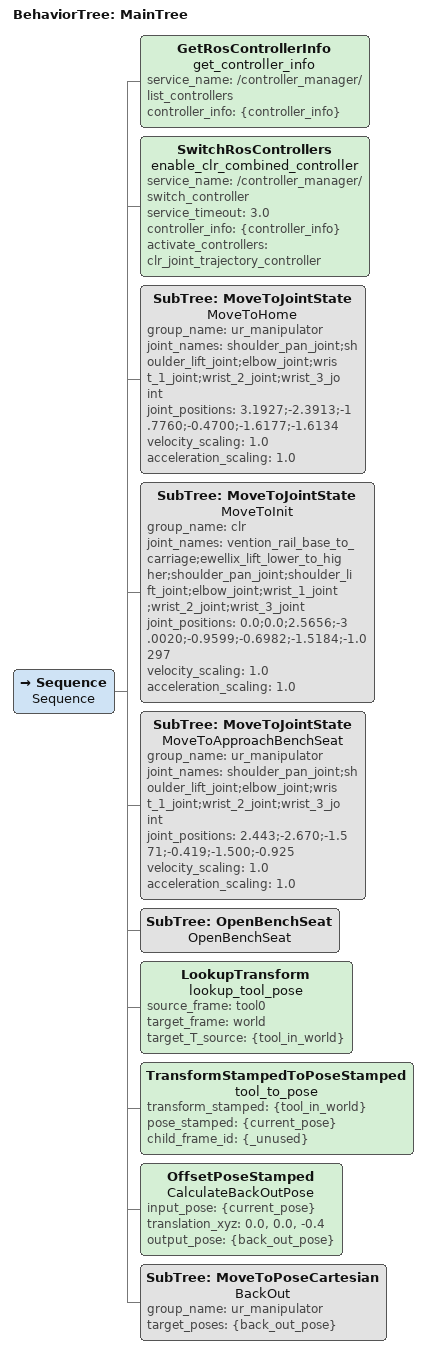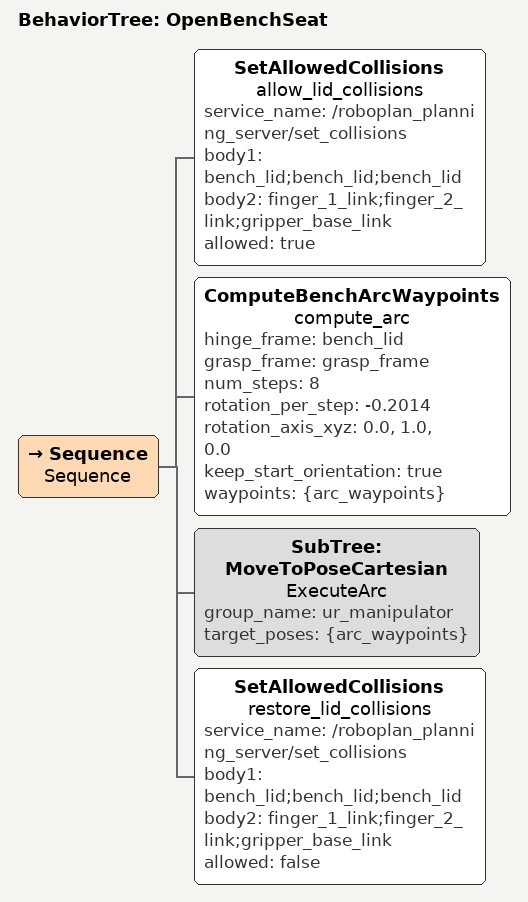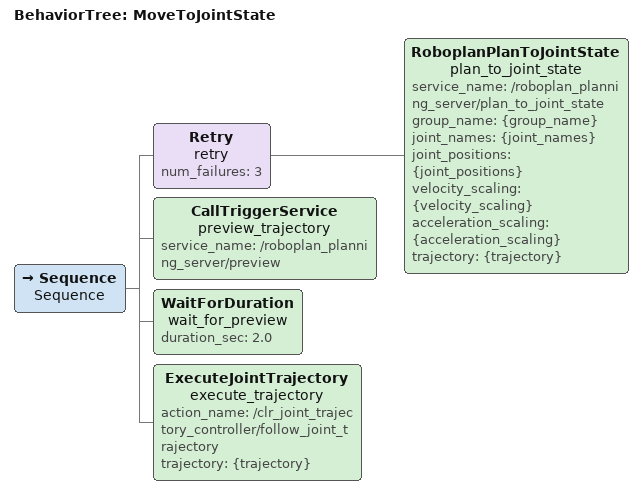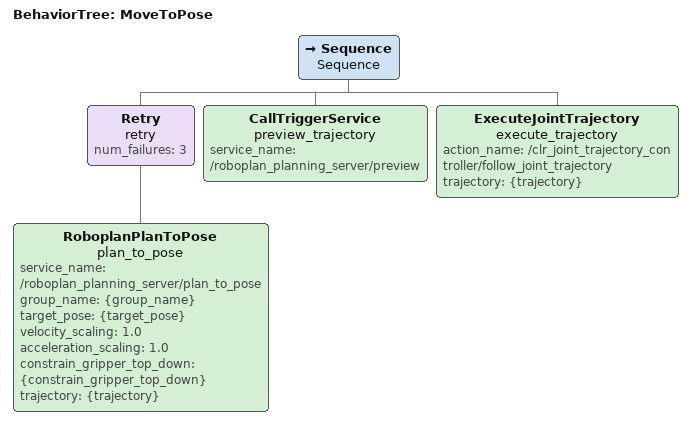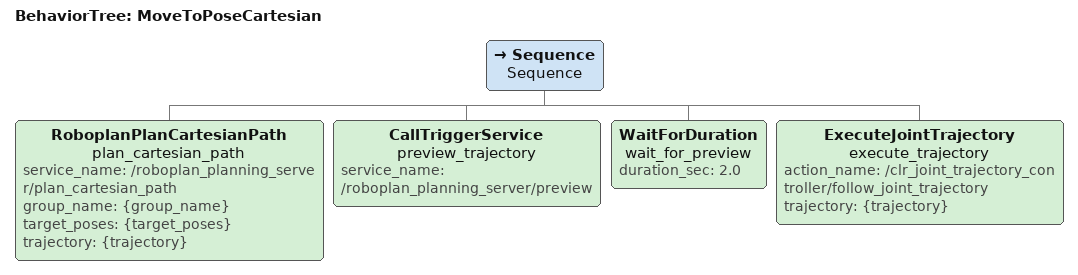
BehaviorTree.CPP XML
<root main_tree_to_execute="MainTree">
  <BehaviorTree ID="MainTree">
    <Sequence name="Sequence">

      <!-- Controller setup -->
      <GetRosControllerInfo
        name="get_controller_info"
        service_name="/controller_manager/list_controllers"
        controller_info="{controller_info}"
      />
      <SwitchRosControllers
        name="enable_clr_combined_controller"
        service_name="/controller_manager/switch_controller"
        service_timeout="3.0"
        controller_info="{controller_info}"
        activate_controllers="clr_joint_trajectory_controller"
      />

      <!-- Home the arm first (matches C++ demo_home) -->
      <SubTree ID="MoveToJointState"
        name="MoveToHome"
        group_name="ur_manipulator"
        joint_names="shoulder_pan_joint;shoulder_lift_joint;elbow_joint;wrist_1_joint;wrist_2_joint;wrist_3_joint"
        joint_positions="3.1927;-2.3913;-1.7760;-0.4700;-1.6177;-1.6134"
        velocity_scaling="1.0"
        acceleration_scaling="1.0"
      />

      <!-- Position rail and lift, then move arm to init config (matches C++ init) -->
      <SubTree ID="MoveToJointState"
        name="MoveToInit"
        group_name="clr"
        joint_names="vention_rail_base_to_carriage;ewellix_lift_lower_to_higher;shoulder_pan_joint;shoulder_lift_joint;elbow_joint;wrist_1_joint;wrist_2_joint;wrist_3_joint"
        joint_positions="0.0;0.0;2.5656;-3.0020;-0.9599;-0.6982;-1.5184;-1.0297"
        velocity_scaling="1.0"
        acceleration_scaling="1.0"
      />

      <!-- Now approach bench seat (rail=0.0, lift=0.0 from init) -->
      <SubTree ID="MoveToJointState"
        name="MoveToApproachBenchSeat"
        group_name="ur_manipulator"
        joint_names="shoulder_pan_joint;shoulder_lift_joint;elbow_joint;wrist_1_joint;wrist_2_joint;wrist_3_joint"
        joint_positions="2.443;-2.670;-1.571;-0.419;-1.500;-0.925"
        velocity_scaling="1.0"
        acceleration_scaling="1.0"
      />

      <!-- Open bench seat -->
      <SubTree ID="OpenBenchSeat" name="OpenBenchSeat" />

      <!-- Back out -->
      <LookupTransform
        name="lookup_tool_pose"
        source_frame="tool0"
        target_frame="world"
        target_T_source="{tool_in_world}"
      />
      <TransformStampedToPoseStamped
        name="tool_to_pose"
        transform_stamped="{tool_in_world}"
        pose_stamped="{current_pose}"
        child_frame_id="{_unused}"
      />
      <OffsetPoseStamped
        name="CalculateBackOutPose"
        input_pose="{current_pose}"
        translation_xyz="0.0, 0.0, -0.4"
        output_pose="{back_out_pose}"
      />
      <SubTree ID="MoveToPoseCartesian"
        name="BackOut"
        group_name="ur_manipulator"
        target_poses="{back_out_pose}"
      />

    </Sequence>
  </BehaviorTree>

  <!-- Open bench seat: allow collisions, compute arc, execute, restore -->
  <BehaviorTree ID="OpenBenchSeat">
    <Sequence name="Sequence">

      <!-- Allow gripper-lid collisions during the arc motion -->
      <SetAllowedCollisions
        name="allow_lid_collisions"
        service_name="/roboplan_planning_server/set_collisions"
        body1="bench_lid;bench_lid;bench_lid"
        body2="finger_1_link;finger_2_link;gripper_base_link"
        allowed="true"
      />

      <!-- Compute 8 arc waypoints around the bench_lid hinge -->
      <ComputeBenchArcWaypoints
        name="compute_arc"
        hinge_frame="bench_lid"
        grasp_frame="grasp_frame"
        num_steps="8"
        rotation_per_step="-0.2014"
        rotation_axis_xyz="0.0, 1.0, 0.0"
        keep_start_orientation="true"
        waypoints="{arc_waypoints}"
      />

      <!-- Plan and execute the arc as a multi-waypoint Cartesian path -->
      <SubTree ID="MoveToPoseCartesian"
        name="ExecuteArc"
        group_name="ur_manipulator"
        target_poses="{arc_waypoints}"
      />

      <!-- Restore collision checking -->
      <SetAllowedCollisions
        name="restore_lid_collisions"
        service_name="/roboplan_planning_server/set_collisions"
        body1="bench_lid;bench_lid;bench_lid"
        body2="finger_1_link;finger_2_link;gripper_base_link"
        allowed="false"
      />

    </Sequence>
  </BehaviorTree>

  <!-- Free-space plan to a joint configuration, preview, execute -->
  <BehaviorTree ID="MoveToJointState">
    <Sequence name="Sequence">
      <Retry name="retry" num_failures="3">
        <RoboplanPlanToJointState
          name="plan_to_joint_state"
          service_name="/roboplan_planning_server/plan_to_joint_state"
          group_name="{group_name}"
          joint_names="{joint_names}"
          joint_positions="{joint_positions}"
          velocity_scaling="{velocity_scaling}"
          acceleration_scaling="{acceleration_scaling}"
          trajectory="{trajectory}"
        />
      </Retry>
      <CallTriggerService
        name="preview_trajectory"
        service_name="/roboplan_planning_server/preview"
      />
      <WaitForDuration name="wait_for_preview" duration_sec="2.0" />
      <ExecuteJointTrajectory
        name="execute_trajectory"
        action_name="/clr_joint_trajectory_controller/follow_joint_trajectory"
        trajectory="{trajectory}"
      />
    </Sequence>
  </BehaviorTree>

  <!-- Free-space (RRT) plan to a pose, preview, execute -->
  <BehaviorTree ID="MoveToPose">
    <Sequence name="Sequence">
      <Retry name="retry" num_failures="3">
        <RoboplanPlanToPose
          name="plan_to_pose"
          service_name="/roboplan_planning_server/plan_to_pose"
          group_name="{group_name}"
          target_pose="{target_pose}"
          velocity_scaling="1.0"
          acceleration_scaling="1.0"
          constrain_gripper_top_down="{constrain_gripper_top_down}"
          trajectory="{trajectory}"
        />
      </Retry>
      <CallTriggerService
        name="preview_trajectory"
        service_name="/roboplan_planning_server/preview"
      />
      <ExecuteJointTrajectory
        name="execute_trajectory"
        action_name="/clr_joint_trajectory_controller/follow_joint_trajectory"
        trajectory="{trajectory}"
      />
    </Sequence>
  </BehaviorTree>

  <!-- Straight-line Cartesian plan through one or more poses, preview, execute -->
  <BehaviorTree ID="MoveToPoseCartesian">
    <Sequence name="Sequence">
      <RoboplanPlanCartesianPath
        name="plan_cartesian_path"
        service_name="/roboplan_planning_server/plan_cartesian_path"
        group_name="{group_name}"
        target_poses="{target_poses}"
        trajectory="{trajectory}"
      />
      <CallTriggerService
        name="preview_trajectory"
        service_name="/roboplan_planning_server/preview"
      />
      <WaitForDuration name="wait_for_preview" duration_sec="2.0" />
      <ExecuteJointTrajectory
        name="execute_trajectory"
        action_name="/clr_joint_trajectory_controller/follow_joint_trajectory"
        trajectory="{trajectory}"
      />
    </Sequence>
  </BehaviorTree>

</root>
